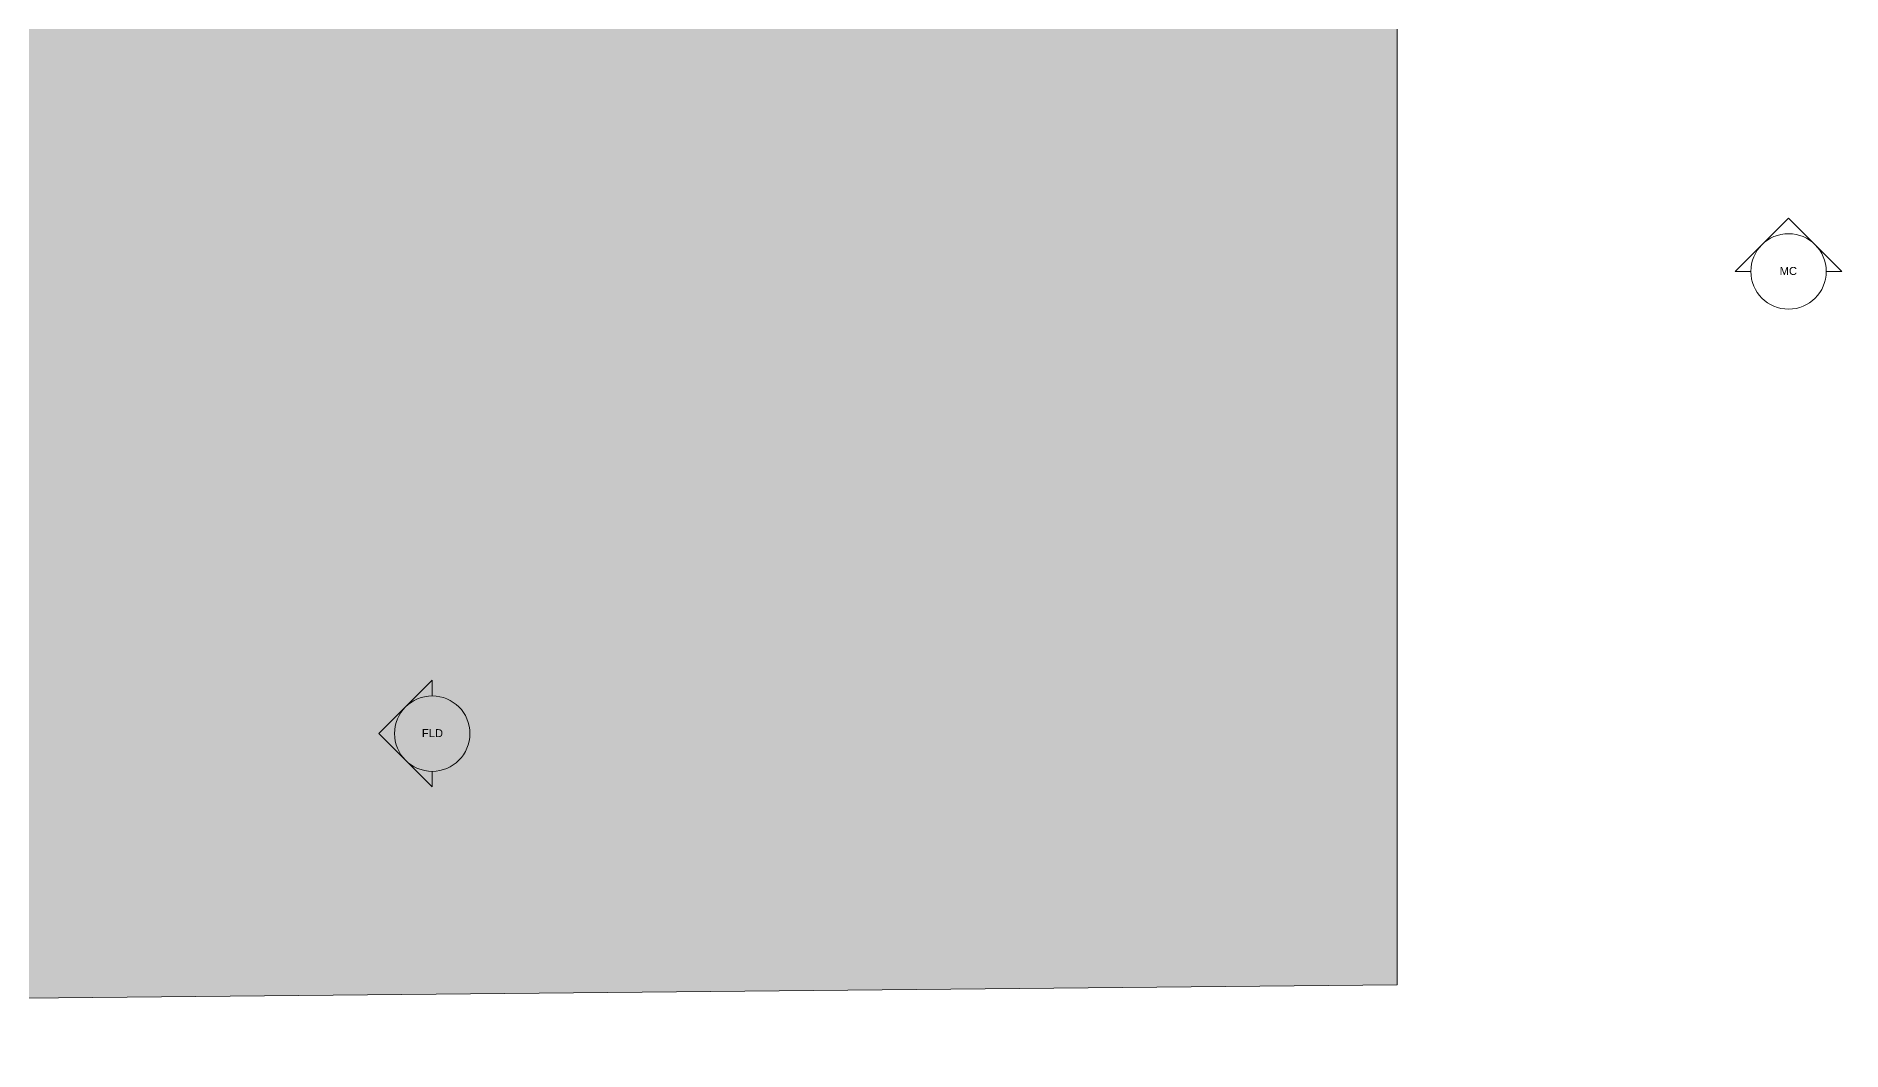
# Model space of a CAD drawing. Header units: millimetres. Extents: x 141848 to 1648660, y -465012 to -151356.
# Drawn here: x 462414 to 496256, y -295063 to -276038 of the extents above; entities that cross this region are included whole.
import ezdxf

# ---------------------------------------------------------------- set-up
doc = ezdxf.new("R2010")
doc.units = ezdxf.units.MM
doc.header["$MEASUREMENT"] = 0
doc.layers.add('Marques - Façades', color=7, linetype='Continuous')
doc.styles.add('STYLE_GENERE_2', font='')
doc.styles.get('STYLE_GENERE_2').set_extended_font_data('Arial')

# ---------------------------------------------------------------- blocks, each defined once
blk = doc.blocks.new('Façade_1_1', base_point=(357656, -280449))
at = {"layer": 'Marques - Façades', "color": 7, "linetype": 'Continuous', "lineweight": 5}
for p, q in [((494256, -280449), (495256, -279449)), ((495256, -279449), (496256, -280449)), ((494549, -280449), (494256, -280449)), ((496256, -280449), (495963, -280449))]:
    blk.add_line(p, q, dxfattribs=at)
blk.add_circle((495256, -280449), 707, dxfattribs=at)
at = {"layer": 'Marques - Façades', "color": 7, "lineweight": 5, "insert": (495415, -280518), "char_height": 150, "attachment_point": 9, "style": 'STYLE_GENERE_2'}
blk.add_mtext('\\A1;{\\pqr;\\pt0;\\fArial|b0|i0|c0|p38;MC}', dxfattribs=at)
blk = doc.blocks.new('Façade_4_1', base_point=(469838, -156591))
at = {"layer": 'Marques - Façades', "color": 7, "linetype": 'Continuous', "lineweight": 5}
for p, q in [((469838, -288115), (468838, -289115)), ((469838, -288408), (469838, -288115)), ((468838, -289115), (469838, -290115)), ((469838, -290115), (469838, -289822))]:
    blk.add_line(p, q, dxfattribs=at)
blk.add_circle((469838, -289115), 707, dxfattribs=at)
at = {"layer": 'Marques - Façades', "color": 7, "lineweight": 5, "insert": (469644, -289181), "char_height": 150, "attachment_point": 7, "style": 'STYLE_GENERE_2'}
blk.add_mtext('\\A1;{\\pql;\\pt0;\\fArial|b0|i0|c0|p38;FLD}', dxfattribs=at)

msp = doc.modelspace()

# ---------------------------------------------------------------- hatches: boundary and pattern name
at = {"linetype": 'Continuous', "lineweight": 0, "true_color": 0x6f6f6f}
h = msp.add_hatch(color=8, dxfattribs=at)
h.paths.add_polyline_path([(360547.961, -275935.042), (360547.961, -295062.571), (487920.34, -293826.868), (487920.34, -270902.734), (487462.568, -270902.734), (472913.119, -271040.575), (472913.119, -163437.635), (371855.719, -163437.635), (371855.719, -271040.575), (371882.482, -271040.57), (371882.665, -272000.514, -0.409427364), (367883.201, -275935.042)])
h.paths.add_polyline_path([(377135.103, -260639.953), (373845.103, -260639.953), (373845.103, -248364.953), (373845.103, -243089.974), (373845.103, -242189.974), (377135.103, -242189.974)], flags=0)
h.paths.add_polyline_path([(415474.561, -260810.571), (380202.952, -260810.571), (380202.952, -230015.57), (380202.952, -193810.571), (380202.952, -171995.57), (431505.799, -171995.57), (464309.564, -171995.57), (464309.564, -262266.885), (436549.587, -262266.885), (436549.587, -189810.571), (412055.061, -189810.571), (412055.061, -201780.57), (412055.061, -204495.57), (415454.069, -204495.57), (415454.069, -208495.57), (415454.069, -218295.57), (405655.061, -218295.57), (405655.061, -222495.57), (415474.561, -222495.57)], flags=0)
h.paths.add_polyline_path([(381436.562, -269433.913, -0.09031866), (381558.292, -268727.623, -0.201448728), (382612.158, -267592.74, -0.104211445), (383417.525, -267415.055), (384017.498, -267409.371, -0.104044608), (384824.873, -267571.244, -0.238255457), (385983.776, -268953.318, -0.055188622), (386036.355, -269390.334), (386038.45, -269611.438), (386050.565, -270890.267), (385792.102, -271892.761, -0.267949192), (384069.602, -272909.124), (383469.629, -272914.808, -0.193717464), (382078.771, -272370.185, -0.070568756), (381728.183, -271931.262, -0.131652498), (381450.772, -270933.845)], flags=0)
h.paths.add_polyline_path([(392016.505, -273452.052), (392030.007, -267377.824, -0.380556701), (394016.505, -265609.826), (394094.233, -265609.826), (394094.233, -270609.826), (409094.233, -270609.826), (409094.233, -265609.826), (414055.71, -265609.826, -0.414213562), (415555.71, -267109.826), (415555.71, -273660.699, -0.345501612), (413836.804, -275433.432), (394027.271, -275599.002, -0.415791099), (392016.505, -273599.031)], flags=0)
h.paths.add_polyline_path([(424209.612, -271504.083, -0.134473934), (423930.467, -270484.937), (423930.467, -268984.937, -0.414213562), (425930.467, -266984.937), (426530.467, -266984.937, -0.414213562), (428530.467, -268984.937), (428530.467, -270484.937, -0.128820346), (428273.55, -271465.581, -0.270936291), (426530.467, -272484.937), (425930.467, -272484.937, -0.264979997)], flags=0)
h.paths.add_polyline_path([(436562.206, -273329.325), (436569.468, -267730.336, -0.098561509), (436800.237, -266943.721), (436817.2, -266951.545, -0.258849002), (438654.998, -265605.827), (438652.661, -265587.294), (439337.088, -265587.294), (439337.088, -265687.294), (439337.088, -270687.294), (469237.088, -270687.294), (469237.088, -265687.294), (470907.523, -265687.294), (472885.813, -265687.294), (472885.813, -267687.294), (472885.813, -271062.255, 0.001345761), (472885.842, -271073.021), (472896.728, -273095.233, -0.414213562), (470907.523, -275105.97), (462184.053, -275105.97, -0.005188955), (462130.957, -275116.103), (454147.511, -275196.191), (438770.531, -275253.24, -0.386553331), (436572.608, -273475.385, -0.025189219)], flags=0)

# ---------------------------------------------------------------- linework, layer by layer
at = {"color": 9, "linetype": 'Continuous', "lineweight": 5}
msp.add_lwpolyline([(367883.201, -275935.042), (360547.961, -275935.042), (360547.961, -295062.571), (487920.34, -293826.868), (487920.34, -270902.734), (487462.568, -270902.734), (472913.119, -271040.575), (472913.119, -163437.635), (371862.558, -163437.635), (371862.558, -271040.575), (371855.719, -271040.575), (371855.902, -272000.519), (371882.665, -272000.514, -0.409427364)], format="xyb", close=True, dxfattribs=at)

# ---------------------------------------------------------------- block references
at = {"layer": 'Marques - Façades', "color": 14, "lineweight": 5, "true_color": 0xa40f02}
for name, p in [('Façade_4_1', (469837.615, -156590.828)), ('Façade_1_1', (357656.13, -280449.022))]:
    msp.add_blockref(name, p, dxfattribs=at)

doc.saveas('drawing.dxf')
